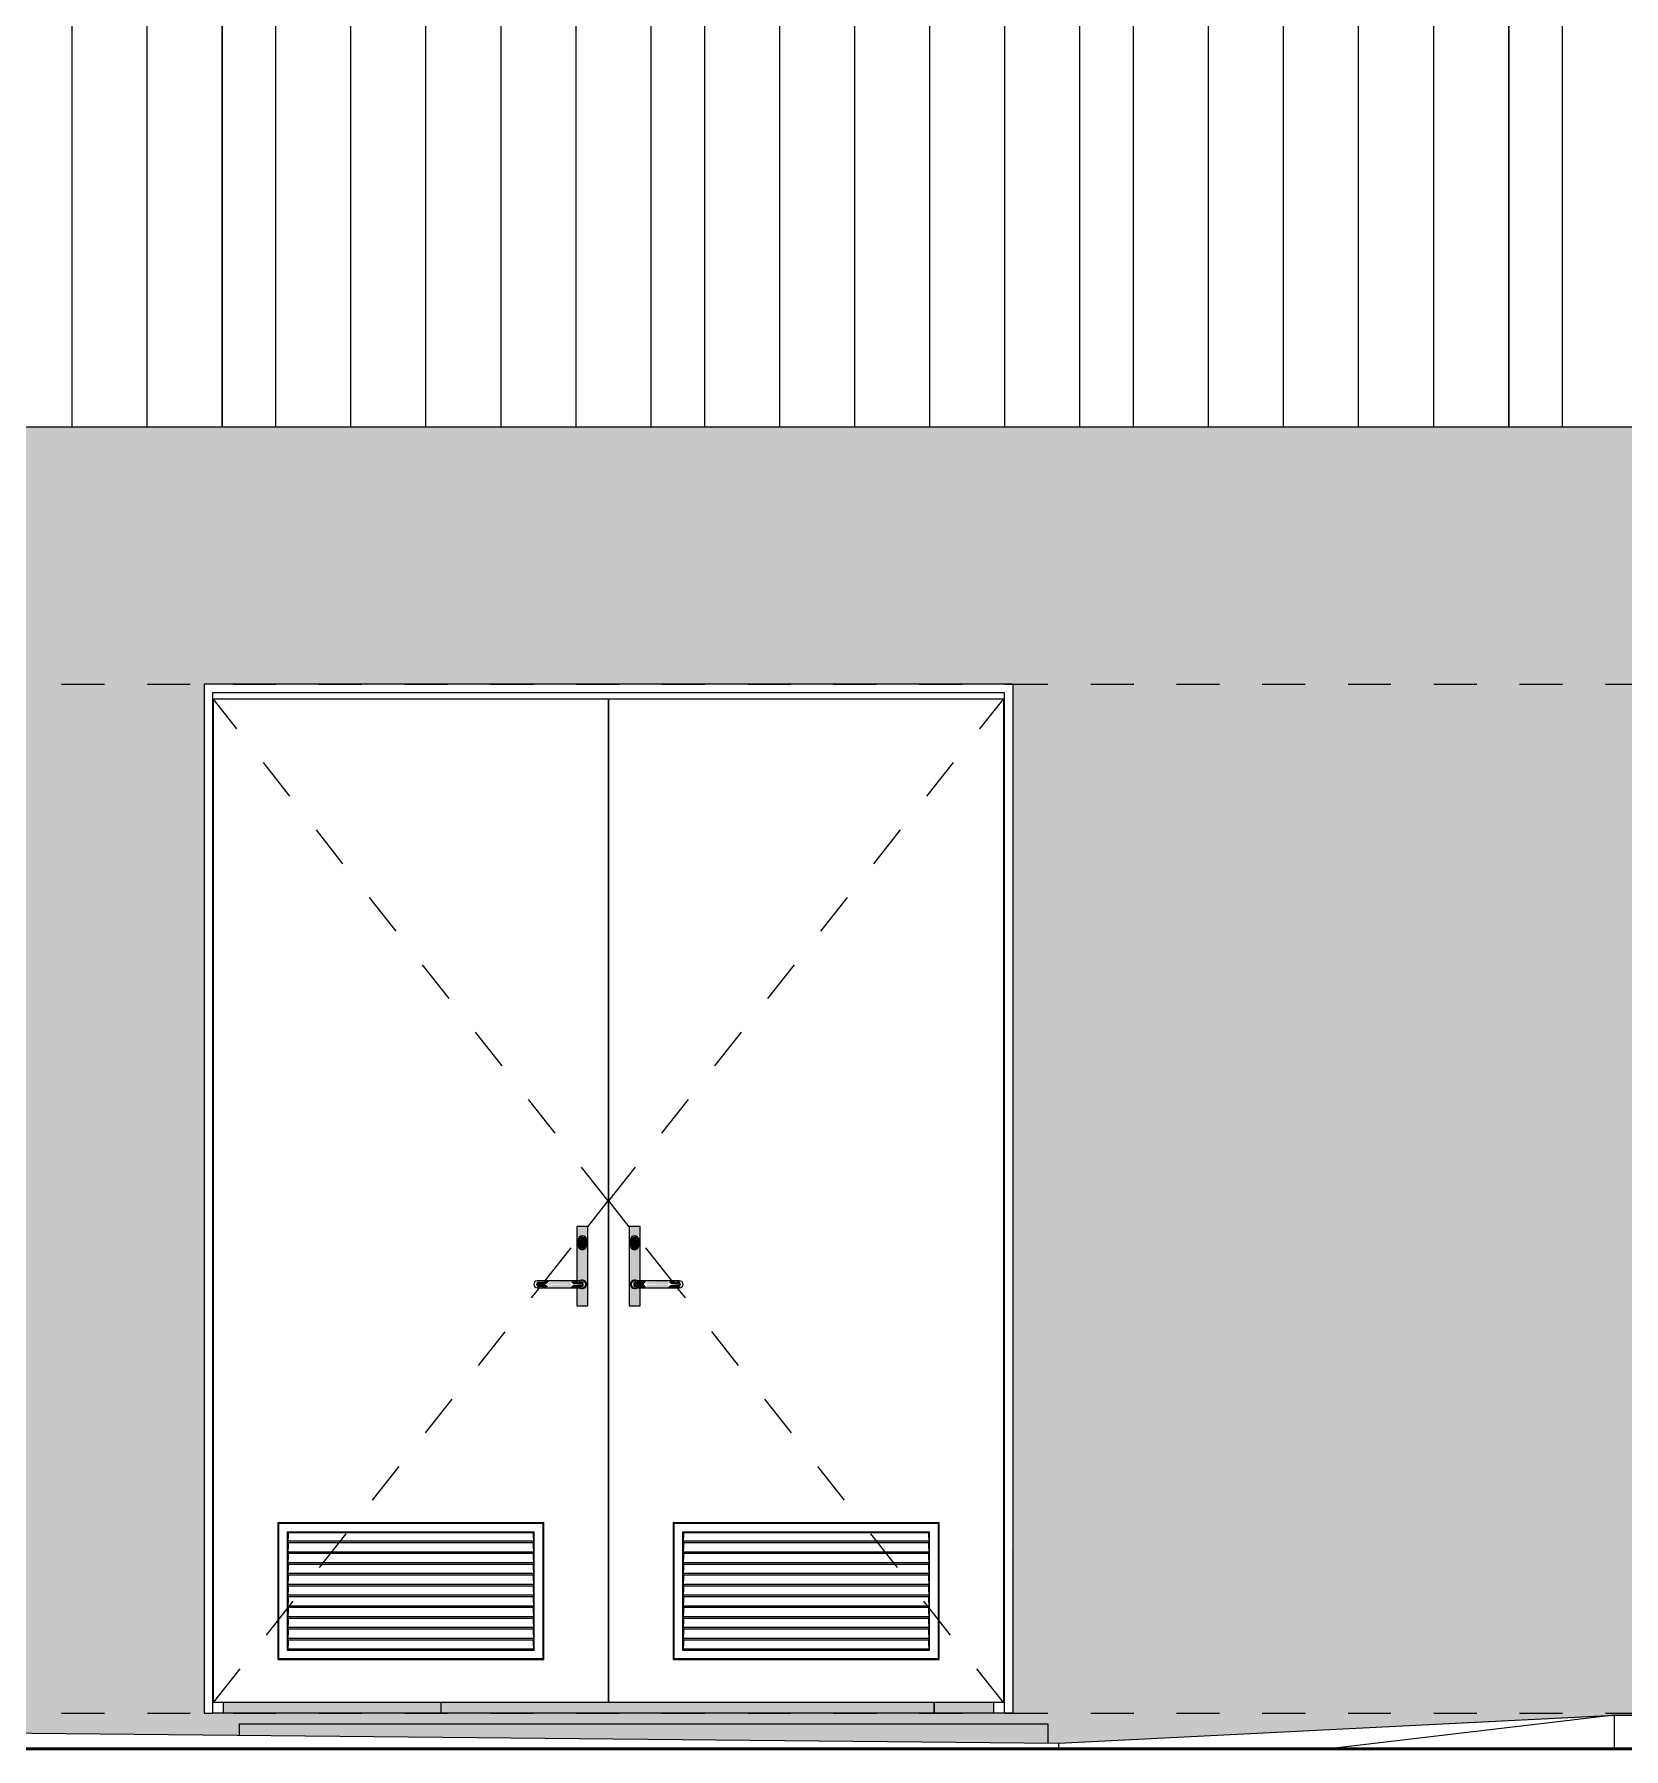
# Model space of a CAD drawing. Header units: metres. Extents: x 902 to 1205, y -4 to 36.
# Drawn here: x 1150.997 to 1154.704, y 5.157 to 9.155 of the extents above; entities that cross this region are included whole.
import ezdxf

# ---------------------------------------------------------------- set-up
doc = ezdxf.new("R2010")
doc.units = ezdxf.units.M
doc.linetypes.add('AEC_Center', pattern=[0.024, 0.012, -0.004, 0.004, -0.004])
doc.linetypes.add('Dash Small', pattern=[0.009, 0.003, -0.0015, 0.003, -0.0015])
for name, color, linetype, lineweight in [('A-DETL', 90, 'Continuous', 13), ('A-DOOR', 31, 'Continuous', 5), ('A-DOOR-FRAM', 31, 'Continuous', 5), ('A-FLOR', 192, 'Continuous', 5), ('A-FLOR-LEVL', 51, 'Continuous', 5), ('A-GLAZ', 151, 'Continuous', 5), ('A-WALL', 113, 'Continuous', 5), ('A-WALL-PATT', 111, 'Continuous', 5)]:
    doc.layers.add(name, color=color, linetype=linetype, lineweight=lineweight)

# ---------------------------------------------------------------- blocks, each defined once
blk = doc.blocks.new('X_Door-Panel-Hinge-Standard - Standard-958284-North - Grids B')
at = {"layer": 'A-DOOR', "linetype": 'Dash Small'}
for p, q in [((1646.6197, 6.435), (1647.5397, 7.605)), ((1646.6673, 6.3745), (1646.6197, 6.435)), ((1646.7679, 6.2466), (1646.6927, 6.3422)), ((1647.5397, 5.265), (1646.7781, 6.2336))]:
    blk.add_line(p, q, dxfattribs=at)
at = {"layer": 'A-DOOR'}
for p, q in [((1646.6197, 5.265), (1646.6197, 7.605)), ((1647.5397, 7.605), (1646.6197, 7.605)), ((1647.5397, 7.605), (1647.5397, 5.265)), ((1646.7697, 5.685), (1646.7697, 5.365)), ((1646.7697, 5.685), (1647.3897, 5.685)), ((1646.7717, 5.683), (1646.7697, 5.685)), ((1646.7717, 5.683), (1647.3877, 5.683)), ((1646.7717, 5.367), (1646.7717, 5.683)), ((1647.3897, 5.685), (1647.3877, 5.683)), ((1647.3877, 5.683), (1647.3877, 5.367)), ((1647.3897, 5.365), (1647.3897, 5.685)), ((1646.7917, 5.663), (1646.7917, 5.387)), ((1646.7917, 5.663), (1647.3677, 5.663)), ((1646.7937, 5.661), (1646.7937, 5.6491)), ((1646.7937, 5.661), (1647.3657, 5.661)), ((1646.7937, 5.641), (1646.7937, 5.6491)), ((1646.7937, 5.638), (1646.7937, 5.641)), ((1647.3657, 5.641), (1646.7937, 5.641)), ((1646.7937, 5.638), (1647.3657, 5.638)), ((1646.7937, 5.638), (1646.7937, 5.6239)), ((1647.3657, 5.6491), (1647.3657, 5.661)), ((1647.3657, 5.6491), (1647.3657, 5.641)), ((1647.3657, 5.641), (1647.3657, 5.638)), ((1647.3657, 5.6239), (1647.3657, 5.638)), ((1647.3677, 5.387), (1647.3677, 5.663)), ((1646.7937, 5.6158), (1646.7937, 5.6239)), ((1646.7937, 5.6128), (1646.7937, 5.6158)), ((1647.3657, 5.6158), (1646.7937, 5.6158)), ((1646.7937, 5.6128), (1647.3657, 5.6128)), ((1646.7937, 5.6128), (1646.7937, 5.5987)), ((1646.7937, 5.5906), (1646.7937, 5.5987)), ((1647.3657, 5.6239), (1647.3657, 5.6158)), ((1647.3657, 5.6158), (1647.3657, 5.6128)), ((1647.3657, 5.5987), (1647.3657, 5.6128)), ((1647.3657, 5.5987), (1647.3657, 5.5906)), ((1646.7937, 5.5876), (1646.7937, 5.5906)), ((1647.3657, 5.5906), (1646.7937, 5.5906)), ((1646.7937, 5.5876), (1647.3657, 5.5876)), ((1646.7937, 5.5876), (1646.7937, 5.5735)), ((1646.7937, 5.5654), (1646.7937, 5.5735)), ((1646.7937, 5.5624), (1646.7937, 5.5654)), ((1647.3657, 5.5654), (1646.7937, 5.5654)), ((1646.7937, 5.5624), (1647.3657, 5.5624)), ((1646.7937, 5.5624), (1646.7937, 5.5483)), ((1647.3657, 5.5906), (1647.3657, 5.5876)), ((1647.3657, 5.5735), (1647.3657, 5.5876)), ((1647.3657, 5.5735), (1647.3657, 5.5654)), ((1647.3657, 5.5654), (1647.3657, 5.5624)), ((1647.3657, 5.5483), (1647.3657, 5.5624)), ((1646.7937, 5.5402), (1646.7937, 5.5483)), ((1646.7937, 5.5372), (1646.7937, 5.5402)), ((1647.3657, 5.5402), (1646.7937, 5.5402)), ((1646.7937, 5.5372), (1647.3657, 5.5372)), ((1646.7937, 5.5372), (1646.7937, 5.5231)), ((1646.7937, 5.515), (1646.7937, 5.5231)), ((1647.3657, 5.5483), (1647.3657, 5.5402)), ((1647.3657, 5.5402), (1647.3657, 5.5372)), ((1647.3657, 5.5231), (1647.3657, 5.5372)), ((1647.3657, 5.5231), (1647.3657, 5.515)), ((1646.7937, 5.512), (1646.7937, 5.515)), ((1647.3657, 5.515), (1646.7937, 5.515)), ((1646.7937, 5.512), (1647.3657, 5.512)), ((1646.7937, 5.512), (1646.7937, 5.4979)), ((1646.7937, 5.4898), (1646.7937, 5.4979)), ((1646.7937, 5.4868), (1646.7937, 5.4898)), ((1647.3657, 5.4898), (1646.7937, 5.4898)), ((1646.7937, 5.4868), (1647.3657, 5.4868)), ((1646.7937, 5.4868), (1646.7937, 5.4727)), ((1647.3657, 5.515), (1647.3657, 5.512)), ((1647.3657, 5.4979), (1647.3657, 5.512)), ((1647.3657, 5.4979), (1647.3657, 5.4898)), ((1647.3657, 5.4898), (1647.3657, 5.4868)), ((1647.3657, 5.4727), (1647.3657, 5.4868)), ((1646.7937, 5.4646), (1646.7937, 5.4727)), ((1646.7937, 5.4616), (1646.7937, 5.4646)), ((1647.3657, 5.4646), (1646.7937, 5.4646)), ((1646.7937, 5.4616), (1647.3657, 5.4616)), ((1646.7937, 5.4616), (1646.7937, 5.4475)), ((1646.7937, 5.4394), (1646.7937, 5.4475)), ((1646.7937, 5.4364), (1646.7937, 5.4394)), ((1647.3657, 5.4394), (1646.7937, 5.4394)), ((1647.3657, 5.4727), (1647.3657, 5.4646)), ((1647.3657, 5.4646), (1647.3657, 5.4616)), ((1647.3657, 5.4475), (1647.3657, 5.4616)), ((1647.3657, 5.4475), (1647.3657, 5.4394)), ((1647.3657, 5.4394), (1647.3657, 5.4364)), ((1646.7937, 5.4364), (1647.3657, 5.4364)), ((1646.7937, 5.4364), (1646.7937, 5.4223)), ((1646.7937, 5.4142), (1646.7937, 5.4223)), ((1646.7937, 5.4112), (1646.7937, 5.4142)), ((1647.3657, 5.4142), (1646.7937, 5.4142)), ((1646.7937, 5.4112), (1647.3657, 5.4112)), ((1646.7937, 5.4112), (1646.7937, 5.3971)), ((1647.3657, 5.4223), (1647.3657, 5.4364)), ((1647.3657, 5.4223), (1647.3657, 5.4142)), ((1647.3657, 5.4142), (1647.3657, 5.4112)), ((1647.3657, 5.3971), (1647.3657, 5.4112)), ((1646.7697, 5.365), (1646.7717, 5.367)), ((1646.7697, 5.365), (1647.3897, 5.365)), ((1647.3877, 5.367), (1646.7717, 5.367)), ((1646.7917, 5.387), (1647.3677, 5.387)), ((1646.7937, 5.389), (1646.7937, 5.3971)), ((1647.3657, 5.389), (1646.7937, 5.389)), ((1647.3657, 5.3971), (1647.3657, 5.389)), ((1647.3897, 5.365), (1647.3877, 5.367)), ((1647.5397, 5.265), (1646.6197, 5.265))]:
    blk.add_line(p, q, dxfattribs=at)
blk = doc.blocks.new('X_Door-Panel-Hinge-Standard - Standard-958351-North - Grids B')
at = {"layer": 'A-DOOR', "linetype": 'Dash Small'}
for p, q in [((1646.6177, 6.435), (1645.6977, 7.605)), ((1646.5702, 6.3745), (1646.6177, 6.435)), ((1646.4696, 6.2466), (1646.5447, 6.3422)), ((1645.6977, 5.265), (1646.4594, 6.2336))]:
    blk.add_line(p, q, dxfattribs=at)
at = {"layer": 'A-DOOR'}
for p, q in [((1645.6977, 5.265), (1645.6977, 7.605)), ((1646.6177, 7.605), (1645.6977, 7.605)), ((1646.6177, 7.605), (1646.6177, 5.265)), ((1645.8497, 5.683), (1645.8477, 5.685)), ((1645.8477, 5.685), (1645.8477, 5.365)), ((1645.8477, 5.685), (1646.4677, 5.685)), ((1645.8497, 5.683), (1646.4657, 5.683)), ((1645.8497, 5.367), (1645.8497, 5.683)), ((1646.4677, 5.685), (1646.4657, 5.683)), ((1646.4657, 5.683), (1646.4657, 5.367)), ((1646.4677, 5.365), (1646.4677, 5.685)), ((1645.8697, 5.663), (1645.8697, 5.387)), ((1645.8697, 5.663), (1646.4457, 5.663)), ((1645.8717, 5.661), (1645.8717, 5.6491)), ((1645.8717, 5.661), (1646.4437, 5.661)), ((1645.8717, 5.641), (1645.8717, 5.6491)), ((1645.8717, 5.638), (1645.8717, 5.641)), ((1646.4437, 5.641), (1645.8717, 5.641)), ((1645.8717, 5.638), (1646.4437, 5.638)), ((1645.8717, 5.638), (1645.8717, 5.6239)), ((1646.4437, 5.6491), (1646.4437, 5.661)), ((1646.4437, 5.6491), (1646.4437, 5.641)), ((1646.4437, 5.641), (1646.4437, 5.638)), ((1646.4437, 5.6239), (1646.4437, 5.638)), ((1646.4457, 5.387), (1646.4457, 5.663)), ((1645.8717, 5.6158), (1645.8717, 5.6239)), ((1645.8717, 5.6128), (1645.8717, 5.6158)), ((1646.4437, 5.6158), (1645.8717, 5.6158)), ((1645.8717, 5.6128), (1646.4437, 5.6128)), ((1645.8717, 5.6128), (1645.8717, 5.5987)), ((1645.8717, 5.5906), (1645.8717, 5.5987)), ((1646.4437, 5.6239), (1646.4437, 5.6158)), ((1646.4437, 5.6158), (1646.4437, 5.6128)), ((1646.4437, 5.5987), (1646.4437, 5.6128)), ((1646.4437, 5.5987), (1646.4437, 5.5906)), ((1645.8717, 5.5876), (1645.8717, 5.5906)), ((1646.4437, 5.5906), (1645.8717, 5.5906)), ((1645.8717, 5.5876), (1646.4437, 5.5876)), ((1645.8717, 5.5876), (1645.8717, 5.5735)), ((1645.8717, 5.5654), (1645.8717, 5.5735)), ((1645.8717, 5.5624), (1645.8717, 5.5654)), ((1646.4437, 5.5654), (1645.8717, 5.5654)), ((1645.8717, 5.5624), (1646.4437, 5.5624)), ((1645.8717, 5.5624), (1645.8717, 5.5483)), ((1646.4437, 5.5906), (1646.4437, 5.5876)), ((1646.4437, 5.5735), (1646.4437, 5.5876)), ((1646.4437, 5.5735), (1646.4437, 5.5654)), ((1646.4437, 5.5654), (1646.4437, 5.5624)), ((1646.4437, 5.5483), (1646.4437, 5.5624)), ((1645.8717, 5.5402), (1645.8717, 5.5483)), ((1645.8717, 5.5372), (1645.8717, 5.5402)), ((1646.4437, 5.5402), (1645.8717, 5.5402)), ((1645.8717, 5.5372), (1646.4437, 5.5372)), ((1645.8717, 5.5372), (1645.8717, 5.5231)), ((1645.8717, 5.515), (1645.8717, 5.5231)), ((1646.4437, 5.5483), (1646.4437, 5.5402)), ((1646.4437, 5.5402), (1646.4437, 5.5372)), ((1646.4437, 5.5231), (1646.4437, 5.5372)), ((1646.4437, 5.5231), (1646.4437, 5.515)), ((1645.8717, 5.512), (1645.8717, 5.515)), ((1646.4437, 5.515), (1645.8717, 5.515)), ((1645.8717, 5.512), (1646.4437, 5.512)), ((1645.8717, 5.512), (1645.8717, 5.4979)), ((1645.8717, 5.4898), (1645.8717, 5.4979)), ((1645.8717, 5.4868), (1645.8717, 5.4898)), ((1646.4437, 5.4898), (1645.8717, 5.4898)), ((1645.8717, 5.4868), (1646.4437, 5.4868)), ((1645.8717, 5.4868), (1645.8717, 5.4727)), ((1646.4437, 5.515), (1646.4437, 5.512)), ((1646.4437, 5.4979), (1646.4437, 5.512)), ((1646.4437, 5.4979), (1646.4437, 5.4898)), ((1646.4437, 5.4898), (1646.4437, 5.4868)), ((1646.4437, 5.4727), (1646.4437, 5.4868)), ((1645.8717, 5.4646), (1645.8717, 5.4727)), ((1645.8717, 5.4616), (1645.8717, 5.4646)), ((1646.4437, 5.4646), (1645.8717, 5.4646)), ((1645.8717, 5.4616), (1646.4437, 5.4616)), ((1645.8717, 5.4616), (1645.8717, 5.4475)), ((1645.8717, 5.4394), (1645.8717, 5.4475)), ((1645.8717, 5.4364), (1645.8717, 5.4394)), ((1646.4437, 5.4394), (1645.8717, 5.4394)), ((1646.4437, 5.4727), (1646.4437, 5.4646)), ((1646.4437, 5.4646), (1646.4437, 5.4616)), ((1646.4437, 5.4475), (1646.4437, 5.4616)), ((1646.4437, 5.4475), (1646.4437, 5.4394)), ((1646.4437, 5.4394), (1646.4437, 5.4364)), ((1645.8717, 5.4364), (1646.4437, 5.4364)), ((1645.8717, 5.4364), (1645.8717, 5.4223)), ((1645.8717, 5.4142), (1645.8717, 5.4223)), ((1645.8717, 5.4112), (1645.8717, 5.4142)), ((1646.4437, 5.4142), (1645.8717, 5.4142)), ((1645.8717, 5.4112), (1646.4437, 5.4112)), ((1645.8717, 5.4112), (1645.8717, 5.3971)), ((1646.4437, 5.4223), (1646.4437, 5.4364)), ((1646.4437, 5.4223), (1646.4437, 5.4142)), ((1646.4437, 5.4142), (1646.4437, 5.4112)), ((1646.4437, 5.3971), (1646.4437, 5.4112)), ((1645.8497, 5.367), (1645.8477, 5.365)), ((1645.8477, 5.365), (1646.4677, 5.365)), ((1646.4657, 5.367), (1645.8497, 5.367)), ((1645.8697, 5.387), (1646.4457, 5.387)), ((1645.8717, 5.389), (1645.8717, 5.3971)), ((1646.4437, 5.389), (1645.8717, 5.389)), ((1646.4437, 5.3971), (1646.4437, 5.389)), ((1646.4657, 5.367), (1646.4677, 5.365)), ((1646.6177, 5.265), (1645.6977, 5.265))]:
    blk.add_line(p, q, dxfattribs=at)
blk = doc.blocks.new('X_Door-Frame-Metal - Standard-3510026-North - Grids B')
at = {"layer": 'A-DOOR-FRAM'}
for p, q in [((1647.5617, 7.64), (1645.6757, 7.64)), ((1645.6757, 7.64), (1645.6757, 5.24)), ((1647.5617, 7.64), (1647.5617, 5.24)), ((1645.6957, 5.24), (1645.6957, 7.62)), ((1645.6957, 7.62), (1647.5417, 7.62)), ((1647.5417, 7.62), (1647.5417, 5.24)), ((1645.6757, 5.24), (1645.6957, 5.24)), ((1645.7207, 5.24), (1645.7207, 5.265)), ((1647.5167, 5.265), (1647.5167, 5.24)), ((1647.5617, 5.24), (1647.5417, 5.24))]:
    blk.add_line(p, q, dxfattribs=at)
blk = doc.blocks.new('X_Door-Handle-Lockwood 4800 Series Lever - Standard-V83-North - Grids B')
at = {"layer": 'A-DOOR'}
h = blk.add_hatch(color=256, dxfattribs=at)
h.paths.add_polyline_path([(1646.5707, 6.374), (1646.5648, 6.3239), (1646.5577, 6.321), (1646.5507, 6.3239), (1646.5477, 6.331), (1646.5475, 6.3456), (1646.5491, 6.348), (1646.5552, 6.3527), (1646.5627, 6.3517), (1646.5677, 6.3485), (1646.5682, 6.3527)])
h.paths.add_polyline_path([(1646.5457, 6.19), (1646.5707, 6.191), (1646.5697, 6.375), (1646.5447, 6.374), (1646.5447, 6.2475), (1646.5527, 6.2487), (1646.5603, 6.2497), (1646.5664, 6.245), (1646.5674, 6.2374), (1646.5627, 6.2313), (1646.5552, 6.2303), (1646.5447, 6.2325), (1646.5447, 6.191)])
for points in [[(1646.5577, 6.321), (1646.5627, 6.3223), (1646.5677, 6.331), (1646.5664, 6.348), (1646.5552, 6.3527), (1646.5481, 6.3456), (1646.5481, 6.3284), (1646.5527, 6.3223)], [(1646.4683, 6.24), (1646.4757, 6.2421), (1646.4797, 6.2469), (1646.4527, 6.2463), (1646.4494, 6.24), (1646.4622, 6.24)], [(1646.4535, 6.2321), (1646.4604, 6.2337), (1646.4718, 6.2328), (1646.4787, 6.2343), (1646.4718, 6.24), (1646.4494, 6.24), (1646.453, 6.2332)], [(1646.5307, 6.24), (1646.5307, 6.2477), (1646.4797, 6.2457), (1646.4797, 6.24)], [(1646.5307, 6.2323), (1646.5307, 6.24), (1646.4797, 6.2379), (1646.4797, 6.2323)], [(1646.5411, 6.2321), (1646.5603, 6.2343), (1646.5611, 6.24), (1646.5348, 6.2379), (1646.5307, 6.2331), (1646.5371, 6.2325)], [(1646.5422, 6.24), (1646.5611, 6.24), (1646.5603, 6.2457), (1646.5371, 6.2475), (1646.5318, 6.2457), (1646.5365, 6.24)]]:
    blk.add_hatch(color=256, dxfattribs=at).paths.add_polyline_path(points)
for p, q in [((1646.5447, 6.374), (1646.5447, 6.2475)), ((1646.5697, 6.375), (1646.5457, 6.375)), ((1646.5707, 6.191), (1646.5707, 6.374)), ((1646.5477, 6.343), (1646.5477, 6.331)), ((1646.5677, 6.331), (1646.5677, 6.343)), ((1646.5307, 6.248), (1646.4797, 6.248)), ((1646.4797, 6.232), (1646.5307, 6.232)), ((1646.5447, 6.2325), (1646.5447, 6.191)), ((1646.5457, 6.19), (1646.5697, 6.19))]:
    blk.add_line(p, q, dxfattribs=at)
at = {"layer": 'A-DOOR', "flags": 128}
for points in [[(1646.4797, 6.248), (1646.4787, 6.248), (1646.4776, 6.248), (1646.4765, 6.248), (1646.4754, 6.248), (1646.4744, 6.248), (1646.4733, 6.248), (1646.4723, 6.248), (1646.4712, 6.248), (1646.4702, 6.248), (1646.4692, 6.248), (1646.4682, 6.248), (1646.4673, 6.248), (1646.4663, 6.248), (1646.4654, 6.248), (1646.4645, 6.248), (1646.4636, 6.248), (1646.4628, 6.248), (1646.4619, 6.248), (1646.4611, 6.248), (1646.4604, 6.248), (1646.4596, 6.248), (1646.4589, 6.248), (1646.4583, 6.248), (1646.4576, 6.248), (1646.457, 6.248), (1646.4565, 6.248), (1646.4559, 6.248), (1646.4554, 6.248), (1646.455, 6.248), (1646.4546, 6.248), (1646.4542, 6.248), (1646.4539, 6.248), (1646.4536, 6.248), (1646.4533, 6.248), (1646.4531, 6.248), (1646.453, 6.248), (1646.4529, 6.248), (1646.4528, 6.248), (1646.4527, 6.248)], [(1646.5577, 6.248), (1646.5577, 6.248), (1646.5577, 6.248), (1646.5575, 6.248), (1646.5574, 6.248), (1646.5572, 6.248), (1646.557, 6.248), (1646.5567, 6.248), (1646.5564, 6.248), (1646.556, 6.248), (1646.5556, 6.248), (1646.5552, 6.248), (1646.5547, 6.248), (1646.5542, 6.248), (1646.5536, 6.248), (1646.553, 6.248), (1646.5524, 6.248), (1646.5517, 6.248), (1646.551, 6.248), (1646.5503, 6.248), (1646.5496, 6.248), (1646.5488, 6.248), (1646.5479, 6.248), (1646.5471, 6.248), (1646.5462, 6.248), (1646.5453, 6.248), (1646.5444, 6.248), (1646.5435, 6.248), (1646.5425, 6.248), (1646.5415, 6.248), (1646.5405, 6.248), (1646.5395, 6.248), (1646.5385, 6.248), (1646.5374, 6.248), (1646.5364, 6.248), (1646.5353, 6.248), (1646.5343, 6.248), (1646.5332, 6.248), (1646.5321, 6.248), (1646.531, 6.248), (1646.5307, 6.248)], [(1646.4527, 6.232), (1646.4528, 6.232), (1646.4528, 6.232), (1646.4529, 6.232), (1646.4531, 6.232), (1646.4533, 6.232), (1646.4535, 6.232), (1646.4538, 6.232), (1646.4541, 6.232), (1646.4545, 6.232), (1646.4549, 6.232), (1646.4553, 6.232), (1646.4558, 6.232), (1646.4563, 6.232), (1646.4569, 6.232), (1646.4575, 6.232), (1646.4581, 6.232), (1646.4587, 6.232), (1646.4594, 6.232), (1646.4602, 6.232), (1646.4609, 6.232), (1646.4617, 6.232), (1646.4625, 6.232), (1646.4634, 6.232), (1646.4643, 6.232), (1646.4652, 6.232), (1646.4661, 6.232), (1646.467, 6.232), (1646.468, 6.232), (1646.469, 6.232), (1646.47, 6.232), (1646.471, 6.232), (1646.472, 6.232), (1646.473, 6.232), (1646.4741, 6.232), (1646.4752, 6.232), (1646.4762, 6.232), (1646.4773, 6.232), (1646.4784, 6.232), (1646.4794, 6.232), (1646.4797, 6.232)], [(1646.5307, 6.232), (1646.5318, 6.232), (1646.5329, 6.232), (1646.534, 6.232), (1646.535, 6.232), (1646.5361, 6.232), (1646.5372, 6.232), (1646.5382, 6.232), (1646.5392, 6.232), (1646.5403, 6.232), (1646.5413, 6.232), (1646.5422, 6.232), (1646.5432, 6.232), (1646.5442, 6.232), (1646.5451, 6.232), (1646.546, 6.232), (1646.5469, 6.232), (1646.5477, 6.232), (1646.5485, 6.232), (1646.5493, 6.232), (1646.5501, 6.232), (1646.5508, 6.232), (1646.5516, 6.232), (1646.5522, 6.232), (1646.5529, 6.232), (1646.5535, 6.232), (1646.554, 6.232), (1646.5546, 6.232), (1646.555, 6.232), (1646.5555, 6.232), (1646.5559, 6.232), (1646.5563, 6.232), (1646.5566, 6.232), (1646.5569, 6.232), (1646.5571, 6.232), (1646.5573, 6.232), (1646.5575, 6.232), (1646.5576, 6.232), (1646.5577, 6.232), (1646.5577, 6.232)]]:
    blk.add_lwpolyline(points, dxfattribs=at)
at = {"layer": 'A-DOOR'}
for centre, radius, start, end in [((1646.5457, 6.374), 0.001, 90, 180), ((1646.5697, 6.374), 0.001, 0, 90), ((1646.5577, 6.343), 0.01, 360, 180), ((1646.5577, 6.331), 0.01, 180, 0), ((1646.5577, 6.331), 0.01, 195, 210), ((1646.5577, 6.343), 0.01, 0, 120), ((1646.5577, 6.331), 0.01, 240, 300), ((1646.5577, 6.331), 0.01, 315, 0), ((1646.5577, 6.343), 0.01, 0, 15), ((1646.5577, 6.343), 0.01, 0, 15), ((1646.4527, 6.24), 0.008, 90, 270), ((1646.4527, 6.24), 0.008, 90, 180), ((1646.4527, 6.24), 0.008, 180, 270), ((1646.5577, 6.24), 0.01, 0, 135), ((1646.5577, 6.24), 0.01, 225, 0), ((1646.5577, 6.24), 0.008, 0, 120), ((1646.5577, 6.24), 0.008, 240, 0), ((1646.5577, 6.24), 0.008, 270, 90), ((1646.5457, 6.191), 0.001, 180, 270), ((1646.5697, 6.191), 0.001, 270, 0)]:
    blk.add_arc(centre, radius, start, end, dxfattribs=at)
blk = doc.blocks.new('X_Door-Handle-Lockwood 4800 Series Lever - Standard-V84-North - Grids B')
at = {"layer": 'A-DOOR'}
h = blk.add_hatch(color=256, dxfattribs=at)
h.paths.add_polyline_path([(1646.6927, 6.374), (1646.6868, 6.3239), (1646.6797, 6.321), (1646.6727, 6.3239), (1646.6697, 6.331), (1646.6688, 6.3527), (1646.6711, 6.348), (1646.6772, 6.3527), (1646.6847, 6.3517), (1646.6897, 6.3485), (1646.6902, 6.3527)])
h.paths.add_polyline_path([(1646.6917, 6.19), (1646.6927, 6.191), (1646.6927, 6.2325), (1646.6847, 6.2313), (1646.6772, 6.2303), (1646.6711, 6.235), (1646.6701, 6.2426), (1646.6747, 6.2487), (1646.6823, 6.2497), (1646.6927, 6.2475), (1646.6917, 6.375), (1646.6667, 6.374), (1646.6677, 6.19)])
for points in [[(1646.6797, 6.321), (1646.6847, 6.3223), (1646.6897, 6.331), (1646.6884, 6.348), (1646.6823, 6.3527), (1646.6711, 6.348), (1646.6697, 6.343), (1646.6697, 6.331), (1646.6747, 6.3223)], [(1646.701, 6.24), (1646.7062, 6.247), (1646.6865, 6.2468), (1646.6772, 6.2457), (1646.6764, 6.24), (1646.6953, 6.24)], [(1646.6963, 6.2321), (1646.7062, 6.2337), (1646.701, 6.24), (1646.6764, 6.24), (1646.6772, 6.2343), (1646.6953, 6.2322)], [(1646.7577, 6.24), (1646.7577, 6.2477), (1646.7067, 6.2457), (1646.7067, 6.24)], [(1646.7577, 6.2323), (1646.7577, 6.24), (1646.7067, 6.2379), (1646.7067, 6.2323)], [(1646.784, 6.2321), (1646.7881, 6.24), (1646.7618, 6.2379), (1646.7577, 6.2331), (1646.7816, 6.2331)], [(1646.7692, 6.24), (1646.7881, 6.24), (1646.784, 6.2479), (1646.777, 6.2463), (1646.7657, 6.2472), (1646.7588, 6.2457), (1646.7657, 6.24)]]:
    blk.add_hatch(color=256, dxfattribs=at).paths.add_polyline_path(points)
for p, q in [((1646.6667, 6.374), (1646.6667, 6.191)), ((1646.6917, 6.375), (1646.6677, 6.375)), ((1646.6927, 6.2475), (1646.6927, 6.374)), ((1646.6697, 6.343), (1646.6697, 6.331)), ((1646.6897, 6.331), (1646.6897, 6.343)), ((1646.7577, 6.248), (1646.7067, 6.248)), ((1646.6927, 6.191), (1646.6927, 6.2325)), ((1646.7067, 6.232), (1646.7577, 6.232)), ((1646.6677, 6.19), (1646.6917, 6.19))]:
    blk.add_line(p, q, dxfattribs=at)
at = {"layer": 'A-DOOR', "flags": 128}
for points in [[(1646.7067, 6.248), (1646.7057, 6.248), (1646.7046, 6.248), (1646.7035, 6.248), (1646.7024, 6.248), (1646.7014, 6.248), (1646.7003, 6.248), (1646.6993, 6.248), (1646.6982, 6.248), (1646.6972, 6.248), (1646.6962, 6.248), (1646.6952, 6.248), (1646.6943, 6.248), (1646.6933, 6.248), (1646.6924, 6.248), (1646.6915, 6.248), (1646.6906, 6.248), (1646.6898, 6.248), (1646.6889, 6.248), (1646.6881, 6.248), (1646.6874, 6.248), (1646.6866, 6.248), (1646.6859, 6.248), (1646.6853, 6.248), (1646.6846, 6.248), (1646.684, 6.248), (1646.6835, 6.248), (1646.6829, 6.248), (1646.6824, 6.248), (1646.682, 6.248), (1646.6816, 6.248), (1646.6812, 6.248), (1646.6809, 6.248), (1646.6806, 6.248), (1646.6803, 6.248), (1646.6801, 6.248), (1646.68, 6.248), (1646.6799, 6.248), (1646.6798, 6.248), (1646.6797, 6.248)], [(1646.7847, 6.248), (1646.7847, 6.248), (1646.7847, 6.248), (1646.7845, 6.248), (1646.7844, 6.248), (1646.7842, 6.248), (1646.784, 6.248), (1646.7837, 6.248), (1646.7834, 6.248), (1646.783, 6.248), (1646.7826, 6.248), (1646.7822, 6.248), (1646.7817, 6.248), (1646.7812, 6.248), (1646.7806, 6.248), (1646.78, 6.248), (1646.7794, 6.248), (1646.7787, 6.248), (1646.778, 6.248), (1646.7773, 6.248), (1646.7766, 6.248), (1646.7758, 6.248), (1646.7749, 6.248), (1646.7741, 6.248), (1646.7732, 6.248), (1646.7723, 6.248), (1646.7714, 6.248), (1646.7705, 6.248), (1646.7695, 6.248), (1646.7685, 6.248), (1646.7675, 6.248), (1646.7665, 6.248), (1646.7655, 6.248), (1646.7644, 6.248), (1646.7634, 6.248), (1646.7623, 6.248), (1646.7613, 6.248), (1646.7602, 6.248), (1646.7591, 6.248), (1646.758, 6.248), (1646.7577, 6.248)], [(1646.6797, 6.232), (1646.6798, 6.232), (1646.6798, 6.232), (1646.6799, 6.232), (1646.6801, 6.232), (1646.6803, 6.232), (1646.6805, 6.232), (1646.6808, 6.232), (1646.6811, 6.232), (1646.6815, 6.232), (1646.6819, 6.232), (1646.6823, 6.232), (1646.6828, 6.232), (1646.6833, 6.232), (1646.6839, 6.232), (1646.6845, 6.232), (1646.6851, 6.232), (1646.6857, 6.232), (1646.6864, 6.232), (1646.6872, 6.232), (1646.6879, 6.232), (1646.6887, 6.232), (1646.6895, 6.232), (1646.6904, 6.232), (1646.6913, 6.232), (1646.6922, 6.232), (1646.6931, 6.232), (1646.694, 6.232), (1646.695, 6.232), (1646.696, 6.232), (1646.697, 6.232), (1646.698, 6.232), (1646.699, 6.232), (1646.7, 6.232), (1646.7011, 6.232), (1646.7022, 6.232), (1646.7032, 6.232), (1646.7043, 6.232), (1646.7054, 6.232), (1646.7064, 6.232), (1646.7067, 6.232)], [(1646.7577, 6.232), (1646.7588, 6.232), (1646.7599, 6.232), (1646.761, 6.232), (1646.762, 6.232), (1646.7631, 6.232), (1646.7642, 6.232), (1646.7652, 6.232), (1646.7662, 6.232), (1646.7673, 6.232), (1646.7683, 6.232), (1646.7692, 6.232), (1646.7702, 6.232), (1646.7712, 6.232), (1646.7721, 6.232), (1646.773, 6.232), (1646.7739, 6.232), (1646.7747, 6.232), (1646.7755, 6.232), (1646.7763, 6.232), (1646.7771, 6.232), (1646.7778, 6.232), (1646.7786, 6.232), (1646.7792, 6.232), (1646.7799, 6.232), (1646.7805, 6.232), (1646.781, 6.232), (1646.7816, 6.232), (1646.782, 6.232), (1646.7825, 6.232), (1646.7829, 6.232), (1646.7833, 6.232), (1646.7836, 6.232), (1646.7839, 6.232), (1646.7841, 6.232), (1646.7843, 6.232), (1646.7845, 6.232), (1646.7846, 6.232), (1646.7847, 6.232), (1646.7847, 6.232)]]:
    blk.add_lwpolyline(points, dxfattribs=at)
at = {"layer": 'A-DOOR'}
for centre, radius, start, end in [((1646.6677, 6.374), 0.001, 90, 180), ((1646.6917, 6.374), 0.001, 0, 90), ((1646.6797, 6.343), 0.01, 0, 180), ((1646.6797, 6.343), 0.01, 60, 180), ((1646.6797, 6.343), 0.01, 165, 180), ((1646.6797, 6.343), 0.01, 165, 180), ((1646.6797, 6.331), 0.01, 180, 0), ((1646.6797, 6.331), 0.01, 180, 225), ((1646.6797, 6.331), 0.01, 240, 300), ((1646.6797, 6.343), 0.01, 0, 30), ((1646.6797, 6.331), 0.01, 330, 345), ((1646.6797, 6.343), 0.01, 0, 15), ((1646.6797, 6.343), 0.01, 0, 15), ((1646.6797, 6.24), 0.01, 45, 180), ((1646.6797, 6.24), 0.01, 180, 315), ((1646.6797, 6.24), 0.008, 90, 270), ((1646.6797, 6.24), 0.008, 60, 180), ((1646.6797, 6.24), 0.008, 180, 300), ((1646.7847, 6.24), 0.008, 270, 90), ((1646.7847, 6.24), 0.008, 0, 90), ((1646.7847, 6.24), 0.008, 270, 0), ((1646.6677, 6.191), 0.001, 180, 270), ((1646.6917, 6.191), 0.001, 270, 0)]:
    blk.add_arc(centre, radius, start, end, dxfattribs=at)
blk = doc.blocks.new('SD - OXXO - SD - OXXO 3800W-3410870-North - Grids B')
at = {"layer": 'A-DOOR'}
blk.add_hatch(color=256, dxfattribs=at).paths.add_polyline_path([(1646.6177, 7.595), (1646.6177, 7.59), (1646.6197, 7.59), (1646.6197, 7.595)])
at = {"layer": 'A-GLAZ'}
h = blk.add_hatch(color=256, dxfattribs=at)
h.paths.add_polyline_path([(1646.2282, 5.24), (1647.3782, 5.24), (1647.3782, 5.265), (1646.6197, 5.265), (1646.6177, 5.265), (1646.2282, 5.265), (1646.2282, 5.2511)])
h.paths.add_polyline_path([(1646.6177, 7.54), (1646.6197, 7.54), (1646.6177, 7.5569)])
for points in [[(1646.1851, 5.24), (1646.2282, 5.24), (1646.2282, 5.265), (1645.7207, 5.265), (1645.7207, 5.24), (1645.9246, 5.24)], [(1647.3782, 5.24), (1647.5167, 5.24), (1647.5167, 5.265), (1647.3782, 5.265), (1647.3782, 5.2511)]]:
    blk.add_hatch(color=256, dxfattribs=at).paths.add_polyline_path(points)
for p, q in [((1646.2282, 5.24), (1646.2282, 5.265)), ((1647.3782, 5.265), (1647.3782, 5.24)), ((1647.3782, 5.24), (1647.3782, 5.265))]:
    blk.add_line(p, q, dxfattribs=at)

msp = doc.modelspace()

# ---------------------------------------------------------------- hatches: boundary and pattern name
at = {"layer": 'A-FLOR'}
msp.add_hatch(color=256, dxfattribs=at).paths.add_polyline_path([(1153.3612, 5.1702), (1153.3612, 5.215), (1151.4752, 5.215), (1151.4752, 5.1888), (1153.2055, 5.1718)])
at = {"layer": 'A-WALL-PATT'}
h = msp.add_hatch(dxfattribs=at)
h.set_pattern_fill('FP_191', color=256, style=0, pattern_type=2)
h.set_pattern_definition([(90, (1155.43562, 7.64), (-0.175, 1e-17), [])])
h.paths.add_polyline_path([(1155.4359, 8.24), (1155.4359, 9.5253), (1154.4359, 10.1679), (1154.4359, 8.24), (1154.7688, 8.24)])
h.paths.add_polyline_path([(1155.4359, 14.8224), (1155.4359, 15.6883), (1154.6479, 15.6883), (1154.8549, 15.4608)])
h.paths.add_polyline_path([(1155.4359, 15.8437), (1155.4359, 15.8816), (1154.4721, 15.8816), (1154.5065, 15.8437)])
h = msp.add_hatch(dxfattribs=at)
h.set_pattern_fill('FP_187', color=256, style=0, pattern_type=2)
h.set_pattern_definition([(90, (1151.43562, 7.64), (-0.175, 1e-17), [])])
h.paths.add_polyline_path([(1150.6, 8.24), (1151.4359, 8.24), (1151.4359, 12.0959), (1150.4359, 12.7385), (1150.4359, 8.24)])
h = msp.add_hatch(dxfattribs=at)
h.set_pattern_fill('FP_188', color=256, style=0, pattern_type=2)
h.set_pattern_definition([(90, (1152.43562, 7.64), (-0.175, 1e-17), [])])
h.paths.add_polyline_path([(1151.6422, 8.24), (1152.4359, 8.24), (1152.4359, 11.4532), (1151.4359, 12.0959), (1151.4359, 8.24)])
h = msp.add_hatch(dxfattribs=at)
h.set_pattern_fill('FP_189', color=256, style=0, pattern_type=2)
h.set_pattern_definition([(90, (1153.43562, 7.64), (-0.175, 1e-17), [])])
h.paths.add_polyline_path([(1152.6844, 8.24), (1153.4359, 8.24), (1153.4359, 10.8106), (1152.4359, 11.4532), (1152.4359, 8.24)])
h = msp.add_hatch(dxfattribs=at)
h.set_pattern_fill('FP_190', color=256, style=0, pattern_type=2)
h.set_pattern_definition([(90, (1154.43562, 7.64), (-0.175, 1e-17), [])])
h.paths.add_polyline_path([(1154.4359, 8.24), (1154.4359, 10.1679), (1153.4359, 10.8106), (1153.4359, 8.24), (1153.7266, 8.24)])
h = msp.add_hatch(color=256, dxfattribs=at)
h.paths.add_polyline_path([(1081.2859, 5.1571), (1087.2684, 5.1571), (1087.2684, 6.44), (1081.2859, 6.44), (1081.2859, 5.2511)])
h.paths.add_polyline_path([(1122.8437, 5.1571), (1124.3666, 5.1625), (1124.3666, 5.24), (1122.7878, 5.24), (1122.7878, 5.1571)])
h.paths.add_polyline_path([(1122.4613, 5.1571), (1122.6406, 5.1571), (1122.6406, 5.24), (1122.2792, 5.24), (1122.2792, 8.24), (1118.8034, 8.24), (1118.8034, 7.64), (1119.0364, 7.64), (1119.0364, 7.6066), (1121.9909, 7.6066), (1122.0474, 7.55), (1122.0453, 7.5479), (1119.0368, 7.55), (1119.0367, 7.5466), (1121.9909, 7.5466), (1122.0474, 7.49), (1122.0453, 7.4879), (1121.9909, 7.4866), (1122.0474, 7.43), (1122.0453, 7.4279), (1121.9909, 7.4266), (1122.0474, 7.37), (1122.0453, 7.3679), (1121.9909, 7.3666), (1122.0474, 7.31), (1122.0453, 7.3079), (1121.9909, 7.3066), (1122.0474, 7.25), (1122.0453, 7.2479), (1121.9909, 7.2466), (1122.0474, 7.19), (1122.0453, 7.1879), (1121.9909, 7.1866), (1122.0474, 7.13), (1122.0453, 7.1279), (1121.9909, 7.1266), (1122.0474, 7.07), (1122.0453, 7.0679), (1121.9909, 7.0666), (1122.0474, 7.01), (1122.0453, 7.0079), (1121.9909, 7.0066), (1122.0474, 6.95), (1122.0453, 6.9479), (1121.9909, 6.9466), (1122.0474, 6.89), (1122.0453, 6.8879), (1121.9909, 6.8866), (1122.0474, 6.83), (1122.0453, 6.8279), (1121.9909, 6.8266), (1122.0474, 6.77), (1122.0453, 6.7679), (1121.9909, 6.7666), (1122.0474, 6.71), (1122.0453, 6.7079), (1121.9909, 6.7066), (1122.0474, 6.65), (1122.0453, 6.6479), (1121.9909, 6.6466), (1122.0474, 6.59), (1122.0453, 6.5879), (1121.9909, 6.5866), (1122.0474, 6.53), (1122.0453, 6.5279), (1121.9909, 6.5266), (1122.0474, 6.47), (1122.0453, 6.4679), (1121.9909, 6.4666), (1122.0474, 6.41), (1122.0453, 6.4079), (1121.9909, 6.4066), (1122.0474, 6.35), (1122.0453, 6.3479), (1121.9909, 6.3466), (1122.0474, 6.29), (1122.0453, 6.2879), (1121.9909, 6.2866), (1122.0474, 6.23), (1122.0453, 6.2279), (1121.9909, 6.2266), (1122.0474, 6.17), (1122.0453, 6.1679), (1121.9909, 6.1666), (1122.0474, 6.11), (1122.0453, 6.1079), (1121.9909, 6.1066), (1122.0474, 6.05), (1122.0453, 6.0479), (1121.9909, 6.0466), (1122.0474, 5.99), (1122.0453, 5.9879), (1121.9909, 5.9866), (1122.0474, 5.93), (1122.0453, 5.9279), (1121.9909, 5.9266), (1122.0474, 5.87), (1122.0453, 5.8679), (1121.9909, 5.8666), (1122.0474, 5.81), (1122.0453, 5.8079), (1121.9909, 5.8066), (1122.0474, 5.75), (1122.0453, 5.7479), (1121.9909, 5.7466), (1122.0474, 5.69), (1122.0453, 5.6879), (1121.9909, 5.6866), (1122.0474, 5.63), (1122.0453, 5.6279), (1121.9909, 5.6266), (1122.0474, 5.57), (1122.0453, 5.5679), (1121.9909, 5.5666), (1122.0474, 5.51), (1122.0453, 5.5079), (1121.9909, 5.5066), (1122.0474, 5.45), (1122.0453, 5.4479), (1121.9909, 5.4466), (1122.0474, 5.39), (1122.0453, 5.3879), (1121.9909, 5.3866), (1122.0474, 5.33), (1122.0453, 5.3279), (1121.9909, 5.3266), (1122.0474, 5.27), (1122.0453, 5.2679), (1119.6065, 5.2679), (1119.6065, 5.255), (1122.2122, 5.255), (1122.2122, 5.1571), (1122.2792, 5.1571)])
h.paths.add_polyline_path([(1097.7096, 5.1571), (1097.7122, 5.1571), (1097.7124, 6), (1097.7684, 6), (1097.7684, 8.24), (1087.3034, 8.24), (1087.3034, 5.1571), (1097.4883, 5.1571)])
h.paths.add_polyline_path([(1171.3448, 5.1571), (1171.4359, 5.1571), (1171.4359, 8.24), (1171.3384, 8.24), (1171.3384, 5.1571)])
h.paths.add_polyline_path([(1171.2859, 5.1571), (1171.3034, 5.1571), (1171.3034, 8.24), (1159.7259, 8.24), (1159.7259, 5.24), (1158.0871, 5.24), (1158.0871, 5.2304), (1159.7365, 5.2304), (1159.7365, 5.235), (1159.9963, 5.233), (1168.3171, 5.1571), (1171.183, 5.1571)])
h.paths.add_polyline_path([(1124.5138, 5.163), (1126.0001, 5.17), (1126.0001, 5.24), (1124.5138, 5.24), (1124.5138, 5.17)])
h.paths.add_polyline_path([(1126.1473, 5.1688), (1129.2684, 5.1798), (1129.2684, 8.24), (1127.2792, 8.24), (1127.2792, 5.24), (1126.1473, 5.24), (1126.1473, 5.17)])
h.paths.add_polyline_path([(1153.3859, 5.17), (1154.7259, 5.235), (1154.7365, 5.235), (1154.7365, 5.2304), (1154.7854, 5.2304), (1154.7854, 5.24), (1154.7259, 5.24), (1154.7259, 8.24), (1150.3034, 8.24), (1150.3034, 5.2004), (1153.2794, 5.1711)])
h.paths.add_polyline_path([(1129.3034, 5.1799), (1139.7684, 5.2169), (1139.7684, 8.24), (1129.3034, 8.24), (1129.3034, 5.24)])
h.paths.add_polyline_path([(1150.2684, 5.2007), (1150.2684, 8.24), (1139.8034, 8.24), (1139.8034, 5.2171), (1146.286, 5.24), (1150.079, 5.2026)])
h.paths.add_polyline_path([(1156.3611, 5.2304), (1157.939, 5.2304), (1157.939, 5.24), (1156.3611, 5.24)])
h.paths.add_polyline_path([(1156.213, 5.2304), (1156.213, 5.24), (1154.9335, 5.24), (1154.9335, 5.2304), (1156.0715, 5.2304)])
h.paths.add_polyline_path([(1094.2982, 5.24), (1092.4222, 5.24), (1092.4222, 7.64), (1094.3082, 7.64), (1094.3062, 5.24)])
h.paths.add_polyline_path([(1132.2694, 5.24), (1130.3934, 5.24), (1130.3934, 7.64), (1132.2794, 7.64), (1132.2774, 5.24)])
h.paths.add_polyline_path([(1081.591, 5.24), (1081.5286, 5.24), (1081.5298, 6.14), (1081.6768, 6.14), (1081.6768, 5.24), (1081.6056, 5.24)])
h.paths.add_polyline_path([(1163.3214, 5.24), (1163.2459, 5.24), (1163.2459, 5.9258), (1162.9559, 5.9278), (1162.9559, 6.0458), (1163.6559, 6.0437), (1163.6559, 5.9258), (1163.3659, 5.9258), (1163.3638, 5.24), (1163.3359, 5.24)])
h.paths.add_polyline_path([(1089.5774, 5.24), (1089.5019, 5.24), (1089.5019, 5.9258), (1089.2119, 5.9278), (1089.2119, 6.0458), (1089.9119, 6.0437), (1089.9119, 5.9258), (1089.6219, 5.9258), (1089.6199, 5.24), (1089.5919, 5.24)])
h.paths.add_polyline_path([(1153.2594, 5.24), (1151.3934, 5.24), (1151.3934, 7.64), (1153.2794, 7.64), (1153.2774, 5.24), (1153.2644, 5.24)])
h.paths.add_polyline_path([(1102.2585, 5.255), (1102.2585, 5.2679), (1097.9614, 5.27), (1098.0191, 5.3266), (1097.9636, 5.3279), (1097.9614, 5.33), (1098.0191, 5.3866), (1097.9636, 5.3879), (1097.9614, 5.39), (1098.0191, 5.4466), (1097.9636, 5.4479), (1097.9614, 5.45), (1098.0191, 5.5066), (1097.9636, 5.5079), (1097.9614, 5.51), (1098.0191, 5.5666), (1097.9636, 5.5679), (1097.9614, 5.57), (1098.0191, 5.6266), (1097.9636, 5.6279), (1097.9614, 5.63), (1098.0191, 5.6866), (1097.9636, 5.6879), (1097.9614, 5.69), (1098.0191, 5.7466), (1097.9636, 5.7479), (1097.9614, 5.75), (1098.0191, 5.8066), (1097.9636, 5.8079), (1097.9614, 5.81), (1098.0191, 5.8666), (1097.9636, 5.8679), (1097.9614, 5.87), (1098.0191, 5.9266), (1097.9636, 5.9279), (1097.9614, 5.93), (1098.0191, 5.9866), (1097.9636, 5.9879), (1097.9614, 5.99), (1098.0191, 6.0466), (1097.9636, 6.0479), (1097.9614, 6.05), (1098.0191, 6.1066), (1097.9636, 6.1079), (1097.9614, 6.11), (1098.0191, 6.1666), (1097.9636, 6.1679), (1097.9614, 6.17), (1098.0191, 6.2266), (1097.9636, 6.2279), (1097.9614, 6.23), (1098.0191, 6.2866), (1097.9636, 6.2879), (1097.9614, 6.29), (1098.0191, 6.3466), (1097.9636, 6.3479), (1097.9614, 6.35), (1098.0191, 6.4066), (1097.9636, 6.4079), (1097.9614, 6.41), (1098.0191, 6.4666), (1097.9636, 6.4679), (1097.9614, 6.47), (1098.0191, 6.5266), (1097.9636, 6.5279), (1097.9614, 6.53), (1098.0191, 6.5866), (1097.9636, 6.5879), (1097.9614, 6.59), (1098.0191, 6.6466), (1097.9636, 6.6479), (1097.9614, 6.65), (1098.0191, 6.7066), (1097.9636, 6.7079), (1097.9614, 6.71), (1098.0191, 6.7666), (1097.9636, 6.7679), (1097.9614, 6.77), (1098.0191, 6.8266), (1097.9636, 6.8279), (1097.9614, 6.83), (1098.0191, 6.8866), (1097.9636, 6.8879), (1097.9614, 6.89), (1098.0191, 6.9466), (1097.9636, 6.9479), (1097.9614, 6.95), (1098.0191, 7.0066), (1097.9636, 7.0079), (1097.9614, 7.01), (1098.0191, 7.0666), (1097.9636, 7.0679), (1097.9614, 7.07), (1098.0191, 7.1266), (1097.9636, 7.1279), (1097.9614, 7.13), (1098.0191, 7.1866), (1097.9636, 7.1879), (1097.9614, 7.19), (1098.0191, 7.2466), (1097.9636, 7.2479), (1097.9614, 7.25), (1098.0191, 7.3066), (1097.9636, 7.3079), (1097.9614, 7.31), (1098.0191, 7.3666), (1097.9636, 7.3679), (1097.9614, 7.37), (1098.0191, 7.4266), (1097.9636, 7.4279), (1097.9614, 7.43), (1098.0191, 7.4866), (1097.9636, 7.4879), (1097.9614, 7.49), (1098.0191, 7.5466), (1097.9636, 7.5479), (1097.9614, 7.55), (1098.0191, 7.6066), (1107.0426, 7.6066), (1107.0426, 7.64), (1108.2684, 7.64), (1108.2684, 8.24), (1097.8034, 8.24), (1097.8034, 6), (1097.8595, 6), (1097.8595, 5.255), (1102.1388, 5.255)])
h.paths.add_polyline_path([(1106.8286, 5.255), (1106.8565, 5.255), (1106.8565, 5.2679), (1105.7582, 5.2679), (1105.7582, 5.255), (1106.7149, 5.255)])
h.paths.add_polyline_path([(1106.8565, 5.4466), (1106.8565, 5.4479), (1106.8286, 5.4466)])
h.paths.add_polyline_path([(1106.8565, 5.5666), (1106.8565, 5.5679), (1106.8286, 5.5666)])
h.paths.add_polyline_path([(1106.8565, 7.3666), (1106.8565, 7.3679), (1106.8286, 7.3666)])
h.paths.add_polyline_path([(1106.8565, 7.4266), (1106.8565, 7.4279), (1106.8286, 7.4266)])
h.paths.add_polyline_path([(1118.9822, 7.5719), (1118.9822, 7.59), (1118.8034, 7.59), (1118.8034, 7.587), (1118.9816, 7.587)])
h.paths.add_polyline_path([(1116.5843, 7.5719), (1116.5843, 7.59), (1115.457, 7.59), (1115.457, 7.587), (1116.5837, 7.587)])
h.paths.add_polyline_path([(1109.3905, 7.5719), (1109.3905, 7.59), (1108.3034, 7.59), (1108.3034, 7.587), (1109.3899, 7.587)])
h.paths.add_polyline_path([(1114.1864, 7.5719), (1114.1864, 7.59), (1113.0591, 7.59), (1113.0591, 7.587), (1114.1858, 7.587)])
h.paths.add_polyline_path([(1111.7885, 7.5719), (1111.7885, 7.59), (1110.6612, 7.59), (1110.6612, 7.587), (1111.7878, 7.587)])
h.paths.add_polyline_path([(1107.0967, 7.587), (1108.2212, 7.587), (1108.2212, 7.59), (1107.0967, 7.59)])
h.paths.add_polyline_path([(1108.2633, 7.587), (1108.2684, 7.587), (1108.2684, 7.59), (1108.2633, 7.59)])
h.paths.add_polyline_path([(1116.7293, 7.587), (1117.8129, 7.587), (1117.8129, 7.59), (1116.6884, 7.59), (1116.6884, 7.587)])
h.paths.add_polyline_path([(1114.7065, 7.587), (1115.415, 7.587), (1115.415, 7.59), (1114.2905, 7.59), (1114.2905, 7.587), (1114.6449, 7.587)])
h.paths.add_polyline_path([(1117.855, 7.587), (1118.7684, 7.587), (1118.7684, 7.59), (1117.855, 7.59)])
h.paths.add_polyline_path([(1109.9551, 7.587), (1110.6191, 7.587), (1110.6191, 7.59), (1109.4946, 7.59), (1109.4946, 7.587)])
h.paths.add_polyline_path([(1113.0171, 7.587), (1113.0171, 7.59), (1111.8925, 7.59), (1111.8925, 7.587), (1112.5606, 7.587)])
h.paths.add_polyline_path([(1109.4446, 7.64), (1118.7684, 7.64), (1118.7684, 8.24), (1108.3034, 8.24), (1108.3034, 7.64), (1109.4405, 7.64)])

# ---------------------------------------------------------------- linework, layer by layer
at = {"layer": 'A-DETL', "lineweight": 50}
msp.add_line((1202.1871, 5.1571), (1070.3524, 5.1571), dxfattribs=at)
at = {"layer": 'A-FLOR'}
for p, q in [((1146.286, 5.24), (1153.3859, 5.17)), ((1151.4752, 5.215), (1153.3612, 5.215)), ((1151.4752, 5.215), (1151.4752, 5.1888)), ((1153.3612, 5.215), (1153.3612, 5.17)), ((1153.3859, 5.17), (1154.6819, 5.235)), ((1154.6819, 5.235), (1154.0168, 5.1571)), ((1154.6819, 5.235), (1154.6819, 5.1571)), ((1154.6819, 5.235), (1154.7365, 5.235)), ((1153.3859, 5.17), (1153.3859, 5.1571))]:
    msp.add_line(p, q, dxfattribs=at)
at = {"layer": 'A-FLOR-LEVL', "linetype": 'AEC_Center'}
for p, q in [((1063.6611, 7.64), (1204.7071, 7.64)), ((1063.6611, 5.24), (1204.7071, 5.24))]:
    msp.add_line(p, q, dxfattribs=at)
at = {"layer": 'A-WALL'}
for p, q in [((1151.4359, 8.24), (1151.4359, 15.6883)), ((1152.4359, 8.24), (1152.4359, 15.6883)), ((1154.4359, 15.6883), (1154.4359, 8.24)), ((1153.4359, 8.24), (1153.4359, 15.1087)), ((1148.4359, 8.24), (1152.4359, 8.24)), ((1152.4359, 8.24), (1157.4359, 8.24)), ((1153.2594, 5.24), (1151.4134, 5.24))]:
    msp.add_line(p, q, dxfattribs=at)

# ---------------------------------------------------------------- block references
at = {"layer": 'A-DOOR'}
for name in ['X_Door-Panel-Hinge-Standard - Standard-958351-North - Grids B', 'X_Door-Panel-Hinge-Standard - Standard-958284-North - Grids B', 'SD - OXXO - SD - OXXO 3800W-3410870-North - Grids B', 'X_Door-Handle-Lockwood 4800 Series Lever - Standard-V83-North - Grids B', 'X_Door-Handle-Lockwood 4800 Series Lever - Standard-V84-North - Grids B']:
    msp.add_blockref(name, (-494.2824, 0), dxfattribs=at)
at = {"layer": 'A-DOOR-FRAM'}
msp.add_blockref('X_Door-Frame-Metal - Standard-3510026-North - Grids B', (-494.2824, 0), dxfattribs=at)

doc.saveas('drawing.dxf')
